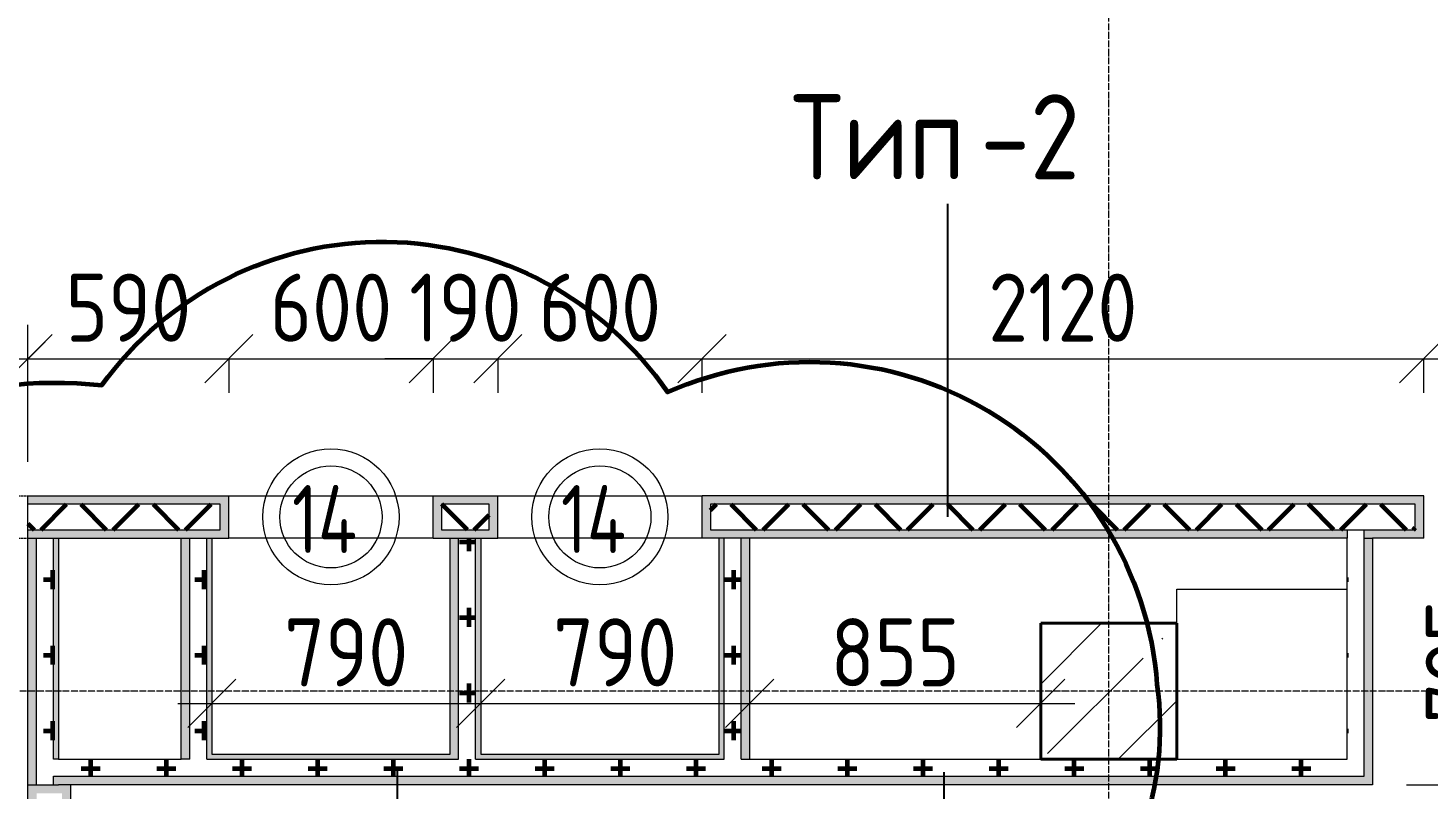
# Model space of a CAD drawing. Header units: millimetres. Extents: x -60946 to 138510, y -262288 to 24501.
# Drawn here: x 31909 to 36022, y -50147 to -47910 of the extents above; entities that cross this region are included whole.
import ezdxf

# ---------------------------------------------------------------- set-up
doc = ezdxf.new("R2010")
doc.units = ezdxf.units.MM
doc.linetypes.add('ADSK_Линия сетки', pattern=[25, 20, -2.5, 0, -2.5])
doc.linetypes.add('ADSK_Штриховая_ш2 п1_5', pattern=[4.5, 3, -1.5])
for name, color, linetype, lineweight in [('2)Тип-2', 3, 'Continuous', 60), ('2)Тип-5', 1, 'Continuous', 60), ('Двери', 7, 'Continuous', 9), ('Марки дверей', 7, 'Continuous', 20), ('Несущие колонны', 7, 'Continuous', 18), ('Оси', 7, 'Continuous', 9), ('Перекрытие', 7, 'Continuous', 18), ('Размеры', 7, 'Continuous', 9), ('Стены внутренние', 7, 'Continuous', 18), ('Стены несущие', 7, 'Continuous', 30), ('Стены отделка', 7, 'Continuous', 30), ('Стены штриховка', 7, 'Continuous', 9)]:
    doc.layers.add(name, color=color, linetype=linetype, lineweight=lineweight)
doc.styles.add('GOST Common_3', font='', dxfattribs={"width": 0.9, "height": 200})
doc.styles.add('GOST Common_5', font='', dxfattribs={"width": 0.85, "height": 250})
doc.styles.add('GOST Common_B', font='', dxfattribs={"width": 0.8, "height": 200})
doc.styles.get('GOST Common_3').set_extended_font_data('GOST Common')
doc.styles.get('GOST Common_5').set_extended_font_data('GOST Common')
doc.styles.get('GOST Common_B').set_extended_font_data('GOST Common', bold=True)
doc.dimstyles.new('ADSK_Основной_2_0_2', dxfattribs={"dimscale": 304.8, "dimtxt": 201.142999, "dimasz": 0.463911, "dimexe": 0.328084, "dimexo": 0.328084, "dimgap": 0.164042, "dimtad": 1, "dimdec": 3, "dimrnd": 0.001, "dimdsep": 46, "dimtxsty": 'GOST Common_3', "dimblk1": 'OBLIQUE', "dimblk2": 'OBLIQUE', "dimsah": 1, "dimcen": 0.09, "dimdle": 0.328084, "dimazin": 2, "dimtfac": 1, "dimtdec": 4, "dimtix": 1, "dimtmove": 0, "dimatfit": 3, "dimfxl": 1, "dimtvp": 1, "dimtolj": 1, "dimtzin": 0, "dimlwd": 20, "dimlwe": 20, "dimarcsym": 2})
doc.dimstyles.new('ADSK_Основной_окр', dxfattribs={"dimscale": 304.8, "dimtxt": 251.428749, "dimasz": 0.328084, "dimexe": 0.328084, "dimexo": 0.328084, "dimgap": 0.032808, "dimtad": 1, "dimdec": 0, "dimrnd": 5, "dimdsep": 46, "dimtxsty": 'GOST Common_5', "dimblk1": 'OBLIQUE', "dimblk2": 'OBLIQUE', "dimsah": 1, "dimcen": 0.09, "dimdle": 0.328084, "dimazin": 2, "dimtfac": 1, "dimtdec": 4, "dimtix": 1, "dimtmove": 0, "dimatfit": 3, "dimfxl": 1, "dimtvp": 1, "dimtolj": 1, "dimtzin": 0, "dimlwd": 20, "dimlwe": 20, "dimarcsym": 2})
pattern_1 = [(0, (1283.93, -48864.63), (111.125, 111.125), [55.562, -166.687]), (90, (1311.72, -48892.41), (-111.125, 111.125), [55.562, -166.687])]

# ---------------------------------------------------------------- blocks, each defined once
blk = doc.blocks.new('ADSK_КолоннаЖБ_Прямоугольная - 400x400 мм-1807143-Кладочный план 1-го этажа')
at = {"layer": 'Несущие колонны', "lineweight": 40}
for p, q in [((-200, 200), (200, 200)), ((-200, -200), (-200, 200)), ((200, 200), (200, -200)), ((200, -200), (-200, -200))]:
    blk.add_line(p, q, dxfattribs=at)
blk = doc.blocks.new('ADSK_Дверь_Проем - ADSK_Дверь_Проем-2824601-Кладочный план 1-го этажа')
at = {"layer": 'Двери', "linetype": 'ADSK_Штриховая_ш2 п1_5'}
for p, q in [((-625, 62.5), (625, 62.5)), ((-625, -62.5), (625, -62.5))]:
    blk.add_line(p, q, dxfattribs=at)
blk = doc.blocks.new('М_двери1 - Марка экземпляра 2-3719212-Кладочный план 1-го этажа')
at = {"layer": 'Марки дверей'}
for radius in [2, 1.5]:
    blk.add_circle((0, 0), radius, dxfattribs=at)
blk = doc.blocks.new('_Oblique')
at = {"color": 0, "linetype": 'ByBlock', "lineweight": -2}
blk.add_line((-0.5, -0.5), (0.5, 0.5), dxfattribs=at)
blk = doc.blocks.new('*D3980')
at = {"layer": 'Defpoints', "color": 0, "transparency": 16777216}
for p in [(31908.9, -48881.9), (30658.6, -49282.7), (31908.9, -49282.7)]:
    blk.add_point(p, dxfattribs=at)
at = {"layer": 'Размеры', "color": 0, "lineweight": 20, "transparency": 16777216}
for p, q in [((30658.6, -49182.7), (30658.6, -48781.9)), ((31908.9, -49182.7), (31908.9, -48781.9)), ((30558.6, -48881.9), (32008.9, -48881.9))]:
    blk.add_line(p, q, dxfattribs=at)
at = {"layer": 'Размеры', "color": 0, "lineweight": 20, "transparency": 16777216, "xscale": 100, "yscale": 100, "zscale": 100, "rotation": 180}
blk.add_blockref('_Oblique', (30658.6, -48881.9), dxfattribs=at)
at = {"layer": 'Размеры', "color": 0, "lineweight": 20, "transparency": 16777216, "xscale": 100, "yscale": 100, "zscale": 100}
blk.add_blockref('_Oblique', (31908.9, -48881.9), dxfattribs=at)
at = {"layer": 'Размеры', "color": 0, "lineweight": 9, "transparency": 16777216, "insert": (31283.8, -48746.9), "char_height": 250, "width": 644.339, "attachment_point": 5, "style": 'GOST Common_5'}
blk.add_mtext('\\A1;1250', dxfattribs=at)
blk = doc.blocks.new('*D3981')
at = {"layer": 'Defpoints', "color": 0, "transparency": 16777216}
for p in [(32498.9, -48781.9), (32498.9, -48881.9), (31908.9, -49284.7)]:
    blk.add_point(p, dxfattribs=at)
at = {"layer": 'Размеры', "color": 0, "lineweight": 20, "transparency": 16777216}
for p, q in [((31908.9, -49184.7), (31908.9, -48781.9)), ((31808.9, -48881.9), (32598.9, -48881.9)), ((32498.9, -48881.9), (32498.9, -48981.9))]:
    blk.add_line(p, q, dxfattribs=at)
at = {"layer": 'Размеры', "color": 0, "lineweight": 20, "transparency": 16777216, "xscale": 141.4, "yscale": 141.4, "zscale": 141.4, "rotation": 180}
blk.add_blockref('_Oblique', (31908.9, -48881.9), dxfattribs=at)
at = {"layer": 'Размеры', "color": 0, "lineweight": 20, "transparency": 16777216, "xscale": 141.4, "yscale": 141.4, "zscale": 141.4}
blk.add_blockref('_Oblique', (32498.9, -48881.9), dxfattribs=at)
at = {"layer": 'Размеры', "color": 0, "lineweight": 9, "transparency": 16777216, "insert": (32203.9, -48731.9), "char_height": 200, "width": 454.106, "attachment_point": 5, "style": 'GOST Common_3'}
blk.add_mtext('\\A1;590', dxfattribs=at)
blk = doc.blocks.new('*D3982')
at = {"layer": 'Defpoints', "color": 0, "transparency": 16777216}
for p in [(32498.9, -48781.9), (33098.9, -48781.9), (33098.9, -48881.9)]:
    blk.add_point(p, dxfattribs=at)
at = {"layer": 'Размеры', "color": 0, "lineweight": 20, "transparency": 16777216}
for p, q in [((32398.9, -48881.9), (33198.9, -48881.9)), ((32498.9, -48881.9), (32498.9, -48981.9)), ((33098.9, -48881.9), (33098.9, -48981.9))]:
    blk.add_line(p, q, dxfattribs=at)
at = {"layer": 'Размеры', "color": 0, "lineweight": 20, "transparency": 16777216, "xscale": 141.4, "yscale": 141.4, "zscale": 141.4, "rotation": 180}
blk.add_blockref('_Oblique', (32498.9, -48881.9), dxfattribs=at)
at = {"layer": 'Размеры', "color": 0, "lineweight": 20, "transparency": 16777216, "xscale": 141.4, "yscale": 141.4, "zscale": 141.4}
blk.add_blockref('_Oblique', (33098.9, -48881.9), dxfattribs=at)
at = {"layer": 'Размеры', "color": 0, "lineweight": 9, "transparency": 16777216, "insert": (32798.9, -48731.9), "char_height": 200, "width": 454.106, "attachment_point": 5, "style": 'GOST Common_3'}
blk.add_mtext('\\A1;600', dxfattribs=at)
blk = doc.blocks.new('*D3983')
at = {"layer": 'Defpoints', "color": 0, "transparency": 16777216}
for p in [(33098.9, -48781.9), (33288.9, -48781.9), (33288.9, -48881.9)]:
    blk.add_point(p, dxfattribs=at)
at = {"layer": 'Размеры', "color": 0, "lineweight": 20, "transparency": 16777216}
for p, q in [((33098.9, -48881.9), (32957.5, -48881.9)), ((33098.9, -48881.9), (33098.9, -48981.9)), ((33098.9, -48881.9), (33288.9, -48881.9)), ((33288.9, -48881.9), (33288.9, -48981.9)), ((33288.9, -48881.9), (33430.3, -48881.9))]:
    blk.add_line(p, q, dxfattribs=at)
at = {"layer": 'Размеры', "color": 0, "lineweight": 20, "transparency": 16777216, "xscale": 141.4, "yscale": 141.4, "zscale": 141.4}
blk.add_blockref('_Oblique', (33098.9, -48881.9), dxfattribs=at)
at = {"layer": 'Размеры', "color": 0, "lineweight": 20, "transparency": 16777216, "xscale": 141.4, "yscale": 141.4, "zscale": 141.4, "rotation": 180}
blk.add_blockref('_Oblique', (33288.9, -48881.9), dxfattribs=at)
at = {"layer": 'Размеры', "color": 0, "lineweight": 9, "transparency": 16777216, "insert": (33193.9, -48731.9), "char_height": 200, "width": 409.104, "attachment_point": 5, "style": 'GOST Common_3'}
blk.add_mtext('\\A1;190', dxfattribs=at)
blk = doc.blocks.new('*D3984')
at = {"layer": 'Defpoints', "color": 0, "transparency": 16777216}
for p in [(33288.9, -48781.9), (33888.9, -48781.9), (33888.9, -48881.9)]:
    blk.add_point(p, dxfattribs=at)
at = {"layer": 'Размеры', "color": 0, "lineweight": 20, "transparency": 16777216}
for p, q in [((33188.9, -48881.9), (33988.9, -48881.9)), ((33288.9, -48881.9), (33288.9, -48981.9)), ((33888.9, -48881.9), (33888.9, -48981.9))]:
    blk.add_line(p, q, dxfattribs=at)
at = {"layer": 'Размеры', "color": 0, "lineweight": 20, "transparency": 16777216, "xscale": 141.4, "yscale": 141.4, "zscale": 141.4, "rotation": 180}
blk.add_blockref('_Oblique', (33288.9, -48881.9), dxfattribs=at)
at = {"layer": 'Размеры', "color": 0, "lineweight": 20, "transparency": 16777216, "xscale": 141.4, "yscale": 141.4, "zscale": 141.4}
blk.add_blockref('_Oblique', (33888.9, -48881.9), dxfattribs=at)
at = {"layer": 'Размеры', "color": 0, "lineweight": 9, "transparency": 16777216, "insert": (33588.9, -48731.9), "char_height": 200, "width": 454.106, "attachment_point": 5, "style": 'GOST Common_3'}
blk.add_mtext('\\A1;600', dxfattribs=at)
blk = doc.blocks.new('*D3985')
at = {"layer": 'Defpoints', "color": 0, "transparency": 16777216}
for p in [(33888.9, -48781.9), (36008.9, -48781.9), (36008.9, -48881.9)]:
    blk.add_point(p, dxfattribs=at)
at = {"layer": 'Размеры', "color": 0, "lineweight": 20, "transparency": 16777216}
for p, q in [((33788.9, -48881.9), (36108.9, -48881.9)), ((33888.9, -48881.9), (33888.9, -48981.9)), ((36008.9, -48881.9), (36008.9, -48981.9))]:
    blk.add_line(p, q, dxfattribs=at)
at = {"layer": 'Размеры', "color": 0, "lineweight": 20, "transparency": 16777216, "xscale": 141.4, "yscale": 141.4, "zscale": 141.4, "rotation": 180}
blk.add_blockref('_Oblique', (33888.9, -48881.9), dxfattribs=at)
at = {"layer": 'Размеры', "color": 0, "lineweight": 20, "transparency": 16777216, "xscale": 141.4, "yscale": 141.4, "zscale": 141.4}
blk.add_blockref('_Oblique', (36008.9, -48881.9), dxfattribs=at)
at = {"layer": 'Размеры', "color": 0, "lineweight": 9, "transparency": 16777216, "insert": (34948.9, -48731.9), "char_height": 200, "width": 560.473, "attachment_point": 5, "style": 'GOST Common_3'}
blk.add_mtext('\\A1;2120', dxfattribs=at)
blk = doc.blocks.new('*D3986')
at = {"layer": 'Defpoints', "color": 0, "transparency": 16777216}
for p in [(36008.9, -48781.9), (37158.9, -48781.9), (37158.9, -48881.9)]:
    blk.add_point(p, dxfattribs=at)
at = {"layer": 'Размеры', "color": 0, "lineweight": 20, "transparency": 16777216}
for p, q in [((35908.9, -48881.9), (37258.9, -48881.9)), ((36008.9, -48881.9), (36008.9, -48981.9)), ((37158.9, -48881.9), (37158.9, -48981.9))]:
    blk.add_line(p, q, dxfattribs=at)
at = {"layer": 'Размеры', "color": 0, "lineweight": 20, "transparency": 16777216, "xscale": 141.4, "yscale": 141.4, "zscale": 141.4, "rotation": 180}
blk.add_blockref('_Oblique', (36008.9, -48881.9), dxfattribs=at)
at = {"layer": 'Размеры', "color": 0, "lineweight": 20, "transparency": 16777216, "xscale": 141.4, "yscale": 141.4, "zscale": 141.4}
blk.add_blockref('_Oblique', (37158.9, -48881.9), dxfattribs=at)
at = {"layer": 'Размеры', "color": 0, "lineweight": 9, "transparency": 16777216, "insert": (36583.9, -48731.9), "char_height": 200, "width": 515.472, "attachment_point": 5, "style": 'GOST Common_3'}
blk.add_mtext('\\A1;1150', dxfattribs=at)
blk = doc.blocks.new('*D3818')
at = {"layer": 'Defpoints', "color": 0, "transparency": 16777216}
for p in [(30658.9, -50134.7), (31908.9, -50577.1), (31908.9, -50677)]:
    blk.add_point(p, dxfattribs=at)
at = {"layer": 'Размеры', "color": 0, "lineweight": 20, "transparency": 16777216}
for p, q in [((30658.9, -50234.7), (30658.9, -50777)), ((30558.9, -50677), (32008.9, -50677)), ((31908.9, -50677.1), (31908.9, -50777))]:
    blk.add_line(p, q, dxfattribs=at)
at = {"layer": 'Размеры', "color": 0, "lineweight": 20, "transparency": 16777216, "xscale": 141.4, "yscale": 141.4, "zscale": 141.4, "rotation": 180}
blk.add_blockref('_Oblique', (30658.9, -50677), dxfattribs=at)
at = {"layer": 'Размеры', "color": 0, "lineweight": 20, "transparency": 16777216, "xscale": 141.4, "yscale": 141.4, "zscale": 141.4}
blk.add_blockref('_Oblique', (31908.9, -50677), dxfattribs=at)
at = {"layer": 'Размеры', "color": 0, "lineweight": 9, "transparency": 16777216, "insert": (31283.9, -50527), "char_height": 200, "width": 560.473, "attachment_point": 5, "style": 'GOST Common_3'}
blk.add_mtext('\\A1;1250', dxfattribs=at)
blk = doc.blocks.new('*D3819')
at = {"layer": 'Defpoints', "color": 0, "transparency": 16777216}
for p in [(35858.9, -50134.7), (32033.9, -50577.1), (35858.9, -50677)]:
    blk.add_point(p, dxfattribs=at)
at = {"layer": 'Размеры', "color": 0, "lineweight": 20, "transparency": 16777216}
for p, q in [((35858.9, -50234.7), (35858.9, -50777)), ((31933.9, -50677), (35958.9, -50677)), ((32033.9, -50677.1), (32033.9, -50777))]:
    blk.add_line(p, q, dxfattribs=at)
at = {"layer": 'Размеры', "color": 0, "lineweight": 20, "transparency": 16777216, "xscale": 141.4, "yscale": 141.4, "zscale": 141.4, "rotation": 180}
blk.add_blockref('_Oblique', (32033.9, -50677), dxfattribs=at)
at = {"layer": 'Размеры', "color": 0, "lineweight": 20, "transparency": 16777216, "xscale": 141.4, "yscale": 141.4, "zscale": 141.4}
blk.add_blockref('_Oblique', (35858.9, -50677), dxfattribs=at)
at = {"layer": 'Размеры', "color": 0, "lineweight": 9, "transparency": 16777216, "insert": (33946.4, -50527), "char_height": 200, "width": 605.475, "attachment_point": 5, "style": 'GOST Common_3'}
blk.add_mtext('\\A1;3825', dxfattribs=at)
blk = doc.blocks.new('*D3820')
at = {"layer": 'Defpoints', "color": 0, "transparency": 16777216}
for p in [(35858.9, -50134.7), (37308.9, -50134.7), (37308.9, -50677)]:
    blk.add_point(p, dxfattribs=at)
at = {"layer": 'Размеры', "color": 0, "lineweight": 20, "transparency": 16777216}
for p, q in [((35858.9, -50234.7), (35858.9, -50777)), ((37308.9, -50234.7), (37308.9, -50777)), ((35758.9, -50677), (37408.9, -50677))]:
    blk.add_line(p, q, dxfattribs=at)
at = {"layer": 'Размеры', "color": 0, "lineweight": 20, "transparency": 16777216, "xscale": 141.4, "yscale": 141.4, "zscale": 141.4, "rotation": 180}
blk.add_blockref('_Oblique', (35858.9, -50677), dxfattribs=at)
at = {"layer": 'Размеры', "color": 0, "lineweight": 20, "transparency": 16777216, "xscale": 141.4, "yscale": 141.4, "zscale": 141.4}
blk.add_blockref('_Oblique', (37308.9, -50677), dxfattribs=at)
at = {"layer": 'Размеры', "color": 0, "lineweight": 9, "transparency": 16777216, "insert": (36583.9, -50527), "char_height": 200, "width": 580.928, "attachment_point": 5, "style": 'GOST Common_3'}
blk.add_mtext('\\A1;1450', dxfattribs=at)
blk = doc.blocks.new('*D3822')
at = {"layer": 'Defpoints', "color": 0, "transparency": 16777216}
for p in [(32448.9, -49795.3), (33238.9, -49795.3), (33238.9, -49895.3)]:
    blk.add_point(p, dxfattribs=at)
at = {"layer": 'Размеры', "color": 0, "lineweight": 20, "transparency": 16777216}
for p, q in [((32348.9, -49895.3), (33338.9, -49895.3)), ((32448.9, -49895.3), (32448.9, -49995.3)), ((33238.9, -49895.3), (33238.9, -49995.3))]:
    blk.add_line(p, q, dxfattribs=at)
at = {"layer": 'Размеры', "color": 0, "lineweight": 20, "transparency": 16777216, "xscale": 141.4, "yscale": 141.4, "zscale": 141.4, "rotation": 180}
blk.add_blockref('_Oblique', (32448.9, -49895.3), dxfattribs=at)
at = {"layer": 'Размеры', "color": 0, "lineweight": 20, "transparency": 16777216, "xscale": 141.4, "yscale": 141.4, "zscale": 141.4}
blk.add_blockref('_Oblique', (33238.9, -49895.3), dxfattribs=at)
at = {"layer": 'Размеры', "color": 0, "lineweight": 9, "transparency": 16777216, "insert": (32843.9, -49745.3), "char_height": 200, "width": 454.106, "attachment_point": 5, "style": 'GOST Common_3'}
blk.add_mtext('\\A1;790', dxfattribs=at)
blk = doc.blocks.new('*D3823')
at = {"layer": 'Defpoints', "color": 0, "transparency": 16777216}
for p in [(33238.9, -49795.3), (34028.9, -49795.3), (34028.9, -49895.3)]:
    blk.add_point(p, dxfattribs=at)
at = {"layer": 'Размеры', "color": 0, "lineweight": 20, "transparency": 16777216}
for p, q in [((33138.9, -49895.3), (34128.9, -49895.3)), ((33238.9, -49895.3), (33238.9, -49995.3)), ((34028.9, -49895.3), (34028.9, -49995.3))]:
    blk.add_line(p, q, dxfattribs=at)
at = {"layer": 'Размеры', "color": 0, "lineweight": 20, "transparency": 16777216, "xscale": 141.4, "yscale": 141.4, "zscale": 141.4, "rotation": 180}
blk.add_blockref('_Oblique', (33238.9, -49895.3), dxfattribs=at)
at = {"layer": 'Размеры', "color": 0, "lineweight": 20, "transparency": 16777216, "xscale": 141.4, "yscale": 141.4, "zscale": 141.4}
blk.add_blockref('_Oblique', (34028.9, -49895.3), dxfattribs=at)
at = {"layer": 'Размеры', "color": 0, "lineweight": 9, "transparency": 16777216, "insert": (33633.9, -49745.3), "char_height": 200, "width": 454.106, "attachment_point": 5, "style": 'GOST Common_3'}
blk.add_mtext('\\A1;790', dxfattribs=at)
blk = doc.blocks.new('*D3824')
at = {"layer": 'Defpoints', "color": 0, "transparency": 16777216}
for p in [(34028.9, -49795.3), (34883.9, -49795.3), (34883.9, -49895.3)]:
    blk.add_point(p, dxfattribs=at)
at = {"layer": 'Размеры', "color": 0, "lineweight": 20, "transparency": 16777216}
for p, q in [((33928.9, -49895.3), (34983.9, -49895.3)), ((34028.9, -49895.3), (34028.9, -49995.3)), ((34883.9, -49895.3), (34883.9, -49995.3))]:
    blk.add_line(p, q, dxfattribs=at)
at = {"layer": 'Размеры', "color": 0, "lineweight": 20, "transparency": 16777216, "xscale": 141.4, "yscale": 141.4, "zscale": 141.4, "rotation": 180}
blk.add_blockref('_Oblique', (34028.9, -49895.3), dxfattribs=at)
at = {"layer": 'Размеры', "color": 0, "lineweight": 20, "transparency": 16777216, "xscale": 141.4, "yscale": 141.4, "zscale": 141.4}
blk.add_blockref('_Oblique', (34883.9, -49895.3), dxfattribs=at)
at = {"layer": 'Размеры', "color": 0, "lineweight": 9, "transparency": 16777216, "insert": (34456.4, -49745.3), "char_height": 200, "width": 454.106, "attachment_point": 5, "style": 'GOST Common_3'}
blk.add_mtext('\\A1;855', dxfattribs=at)
blk = doc.blocks.new('*D3825')
at = {"layer": 'Defpoints', "color": 0, "transparency": 16777216}
for p in [(35858.9, -50134.7), (36264.9, -50134.7), (36164.9, -51884.7)]:
    blk.add_point(p, dxfattribs=at)
at = {"layer": 'Размеры', "color": 0, "lineweight": 20, "transparency": 16777216}
for p, q in [((36264.9, -51984.7), (36264.9, -50034.7)), ((35958.9, -50134.7), (36364.9, -50134.7)), ((36264.9, -51884.7), (36364.9, -51884.7))]:
    blk.add_line(p, q, dxfattribs=at)
at = {"layer": 'Размеры', "color": 0, "lineweight": 20, "transparency": 16777216, "xscale": 141.4, "yscale": 141.4, "zscale": 141.4}
for p, rotation in [((36264.9, -50134.7), 90), ((36264.9, -51884.7), 270)]:
    blk.add_blockref('_Oblique', p, dxfattribs=dict(at, rotation=rotation))
at = {"layer": 'Размеры', "color": 0, "lineweight": 9, "transparency": 16777216, "insert": (36114.9, -51009.7), "char_height": 200, "width": 560.473, "attachment_point": 5, "rotation": 90, "style": 'GOST Common_3'}
blk.add_mtext('\\A1;1750', dxfattribs=at)
blk = doc.blocks.new('*D3826')
at = {"layer": 'Defpoints', "color": 0, "transparency": 16777216}
for p in [(36164.9, -49409.7), (36264.9, -49409.7), (35858.9, -50134.7)]:
    blk.add_point(p, dxfattribs=at)
at = {"layer": 'Размеры', "color": 0, "lineweight": 20, "transparency": 16777216}
for p, q in [((36264.9, -50234.7), (36264.9, -49309.7)), ((36264.9, -49409.7), (36364.9, -49409.7)), ((35958.9, -50134.7), (36364.9, -50134.7))]:
    blk.add_line(p, q, dxfattribs=at)
at = {"layer": 'Размеры', "color": 0, "lineweight": 20, "transparency": 16777216, "xscale": 141.4, "yscale": 141.4, "zscale": 141.4}
for p, rotation in [((36264.9, -49409.7), 90), ((36264.9, -50134.7), 270)]:
    blk.add_blockref('_Oblique', p, dxfattribs=dict(at, rotation=rotation))
at = {"layer": 'Размеры', "color": 0, "lineweight": 9, "transparency": 16777216, "insert": (36114.9, -49772.2), "char_height": 200, "width": 454.106, "attachment_point": 5, "rotation": 90, "style": 'GOST Common_3'}
blk.add_mtext('\\A1;725', dxfattribs=at)

msp = doc.modelspace()

# ---------------------------------------------------------------- hatches: boundary and pattern name
at = {"layer": '2)Тип-2'}
h = msp.add_hatch(dxfattribs=at)
h.set_pattern_fill('FP_4', color=256, style=0, pattern_type=2)
h.set_pattern_definition([(45, (1283.93, -48864.63), (-106.066, 106.066), []), (135, (1283.93, -48864.63), (-106.066, -106.066), [])])
h.paths.add_polyline_path([(38383.9343, -49384.6624), (38433.9343, -49384.6624), (38433.9343, -49309.6624), (37183.9343, -49309.6624), (37183.9343, -49384.6624), (37770.1007, -49384.6624)])
h.paths.add_polyline_path([(35783.9343, -49384.6624), (35983.9343, -49384.6624), (35983.9343, -49309.6624), (33913.9343, -49309.6624), (33913.9343, -49384.6624), (34825.1559, -49384.6624)])
h.paths.add_polyline_path([(29671.5025, -49384.6624), (30658.9343, -49384.6624), (30658.5974, -49309.6624), (29258.9343, -49309.6624), (29258.9343, -49384.6624), (29283.9343, -49384.6624)])
h.paths.add_polyline_path([(32473.9343, -49384.6624), (32473.9343, -49309.6624), (31908.9343, -49309.6624), (31908.9343, -49384.6624)])
h.paths.add_polyline_path([(33123.9343, -49384.6624), (33263.9343, -49384.6624), (33263.9343, -49309.6624), (33123.9343, -49309.6624)])
h = msp.add_hatch(color=256, dxfattribs=at)
h.paths.add_polyline_path([(29283.9343, -49309.6624), (30658.5974, -49309.6624), (30658.5974, -49284.6624), (29283.9343, -49284.6624)])
h.paths.add_polyline_path([(32473.9343, -49309.6624), (32473.9343, -49284.6624), (31908.9343, -49284.6624), (31908.9343, -49309.6624)])
h.paths.add_polyline_path([(37183.9343, -49309.6624), (38433.9343, -49309.6624), (38433.9343, -49284.6624), (37183.9343, -49284.6624)])
h.paths.add_polyline_path([(33263.9343, -49309.6624), (33263.9343, -49284.6624), (33123.9343, -49284.6624), (33123.9343, -49309.6624)])
h.paths.add_polyline_path([(35983.9343, -49309.6624), (35983.9343, -49284.6624), (33913.9343, -49284.6624), (33913.9343, -49309.6624), (34825.1559, -49309.6624)])
h = msp.add_hatch(color=256, dxfattribs=at)
h.paths.add_polyline_path([(38383.9343, -49409.6624), (38383.9343, -49384.6624), (37383.9343, -49384.6624), (37383.9343, -49409.6624), (37770.1007, -49409.6624)])
h.paths.add_polyline_path([(33098.9343, -49409.6624), (33288.9343, -49409.6624), (33288.9343, -49284.6624), (33263.9343, -49284.6624), (33263.9343, -49384.6624), (33123.9343, -49384.6624), (33123.9343, -49284.6624), (33098.9343, -49284.6624)])
h.paths.add_polyline_path([(30658.9343, -49409.6624), (30658.9343, -49384.6624), (29283.9343, -49384.6624), (29283.9343, -49409.6624), (30407.7387, -49409.6624)])
h.paths.add_polyline_path([(37333.9343, -49409.6624), (37333.9343, -49384.6624), (37183.9343, -49384.6624), (37183.9343, -49284.6624), (37158.9343, -49284.6624), (37158.9343, -49409.6624), (37308.9343, -49409.6624)])
h.paths.add_polyline_path([(32498.9343, -49409.6624), (32498.9343, -49284.6624), (32473.9343, -49284.6624), (32473.9343, -49384.6624), (31908.9343, -49384.6624), (31908.9343, -49409.6624)])
h.paths.add_polyline_path([(33888.9343, -49409.6624), (35783.9343, -49409.6624), (35783.9343, -49384.6624), (33913.9343, -49384.6624), (33913.9343, -49284.6624), (33888.9343, -49284.6624)])
h.paths.add_polyline_path([(35858.9343, -49409.6624), (36008.9343, -49409.6624), (36008.9343, -49284.6624), (35983.9343, -49284.6624), (35983.9343, -49384.6624), (35833.9343, -49384.6624), (35833.9343, -49409.6624)])
h = msp.add_hatch(color=256, dxfattribs=at)
h.paths.add_polyline_path([(31933.9343, -55809.6624), (31933.9343, -52234.6624), (31908.9343, -52234.6624), (31908.9343, -55809.6624)])
h.paths.add_polyline_path([(31908.9343, -52159.6624), (31933.9343, -52159.6624), (31933.9343, -50134.6624), (31908.9343, -50134.6624), (31908.9343, -52134.6624)])
msp.add_hatch(color=256, dxfattribs=at).paths.add_polyline_path([(32033.9343, -55809.6624), (32033.9343, -50134.6624), (31933.9343, -50134.6624), (31933.9343, -50159.6624), (32008.9343, -50159.6624), (32008.9343, -55809.6624)])
at = {"layer": '2)Тип-5', "true_color": 0xd50000}
h = msp.add_hatch(dxfattribs=at)
h.set_pattern_fill('FP_6', color=12, style=0, pattern_type=2)
h.set_pattern_definition(pattern_1)
h.paths.add_polyline_path([(35783.9343, -50109.6624), (35833.9343, -50109.6624), (35833.9343, -49384.6624), (35783.9343, -49384.6624), (35783.9343, -50059.6624)])
for points in [[(31933.9343, -50134.6624), (31933.9343, -49409.6624), (31908.9343, -49409.6624), (31908.9343, -50134.6624)], [(32383.9343, -50059.6624), (32383.9343, -49409.6624), (32358.9343, -49409.6624), (32358.9343, -50059.6624)], [(32448.9343, -50059.6624), (32448.9343, -49409.6624), (32433.9343, -49409.6624), (32433.9343, -50059.6624)], [(33148.9343, -50044.6624), (33173.9343, -50044.6624), (33173.9343, -49409.6624), (33148.9343, -49409.6624), (33148.9343, -49990.6172)], [(33223.9343, -50044.6624), (33238.9343, -50044.6624), (33238.9343, -49409.6624), (33223.9343, -49409.6624), (33223.9343, -49990.6172)], [(33953.9343, -50059.6624), (33953.9343, -49409.6624), (33938.9343, -49409.6624), (33938.9343, -50059.6624)], [(34003.9343, -50059.6624), (34028.9343, -50059.6624), (34028.9343, -49409.6624), (34003.9343, -49409.6624)], [(35858.9343, -50134.6624), (35858.9343, -49409.6624), (35833.9343, -49409.6624), (35833.9343, -50134.6624)], [(31998.9343, -50134.6624), (32448.9343, -50134.6624), (32448.9343, -50109.6624), (31998.9343, -50109.6624)], [(33352.6835, -50134.6624), (33938.9343, -50134.6624), (33938.9343, -50109.6624), (32448.9343, -50109.6624), (32448.9343, -50134.6624), (32616.4473, -50134.6624)], [(33938.9343, -50134.6624), (35833.9343, -50134.6624), (35833.9343, -50109.6624), (33938.9343, -50109.6624)]]:
    msp.add_hatch(color=12, dxfattribs=at).paths.add_polyline_path(points)
h = msp.add_hatch(dxfattribs=at)
h.set_pattern_fill('FP_6', color=12, style=0, pattern_type=2)
h.set_pattern_definition(pattern_1)
h.paths.add_polyline_path([(31933.9343, -50134.6624), (31983.9343, -50134.6624), (31983.9343, -49409.6624), (31933.9343, -49409.6624), (31933.9343, -49990.6172)])
h = msp.add_hatch(color=12, dxfattribs=at)
h.paths.add_polyline_path([(31983.9343, -50134.6624), (31998.9343, -50134.6624), (31998.9343, -50109.6624), (31983.9343, -50109.6624)])
h.paths.add_polyline_path([(31998.9343, -50059.6624), (31998.9343, -49409.6624), (31983.9343, -49409.6624), (31983.9343, -50059.6624)])
h = msp.add_hatch(dxfattribs=at)
h.set_pattern_fill('FP_6', color=12, style=0, pattern_type=2)
h.set_pattern_definition(pattern_1)
h.paths.add_polyline_path([(32433.9343, -50109.6624), (32433.9343, -49409.6624), (32383.9343, -49409.6624), (32383.9343, -50109.6624)])
h = msp.add_hatch(dxfattribs=at)
h.set_pattern_fill('FP_6', color=12, style=0, pattern_type=2)
h.set_pattern_definition(pattern_1)
h.paths.add_polyline_path([(33173.9343, -50059.6624), (33223.9343, -50059.6624), (33223.9343, -49409.6624), (33173.9343, -49409.6624), (33173.9343, -50044.6624)])
h = msp.add_hatch(dxfattribs=at)
h.set_pattern_fill('FP_6', color=12, style=0, pattern_type=2)
h.set_pattern_definition(pattern_1)
h.paths.add_polyline_path([(33953.9343, -50059.6624), (34003.9343, -50059.6624), (34003.9343, -49409.6624), (33953.9343, -49409.6624)])
h = msp.add_hatch(color=12, dxfattribs=at)
h.paths.add_polyline_path([(32616.4473, -50059.6624), (33173.9343, -50059.6624), (33173.9343, -50044.6624), (32448.9343, -50044.6624), (32448.9343, -50059.6624)])
h.paths.add_polyline_path([(33352.6835, -50059.6624), (33938.9343, -50059.6624), (33938.9343, -50044.6624), (33223.9343, -50044.6624), (33223.9343, -50059.6624)])
h = msp.add_hatch(dxfattribs=at)
h.set_pattern_fill('FP_6', color=12, style=0, pattern_type=2)
h.set_pattern_definition(pattern_1)
h.paths.add_polyline_path([(31998.9343, -50109.6624), (32383.9343, -50109.6624), (32383.9343, -50059.6624), (31983.9343, -50059.6624), (31983.9343, -50109.6624)])
h = msp.add_hatch(dxfattribs=at)
h.set_pattern_fill('FP_6', color=12, style=0, pattern_type=2)
h.set_pattern_definition(pattern_1)
h.paths.add_polyline_path([(32433.9343, -50109.6624), (33953.9343, -50109.6624), (33953.9343, -50059.6624), (32433.9343, -50059.6624)])
h = msp.add_hatch(dxfattribs=at)
h.set_pattern_fill('FP_6', color=12, style=0, pattern_type=2)
h.set_pattern_definition(pattern_1)
h.paths.add_polyline_path([(33953.9343, -50109.6624), (35783.9343, -50109.6624), (35783.9343, -50059.6624), (33953.9343, -50059.6624)])
at = {"layer": 'Несущие колонны', "lineweight": 9}
h = msp.add_hatch(dxfattribs=at)
h.set_pattern_fill('FP_3', color=256, style=0, pattern_type=2)
h.set_pattern_definition([(45, (1283.93, -48864.63), (-224.5064, 224.5064), []), (45, (1508.44, -48864.63), (-224.5064, 224.5064), [396.875, -79.375, 3.353, -76.022])])
h.paths.add_polyline_path([(34883.9343, -50059.6624), (35283.9343, -50059.6624), (35283.9343, -49659.6624), (34883.9343, -49659.6624), (34883.9343, -49990.6172)])

# ---------------------------------------------------------------- linework, layer by layer
at = {"layer": '2)Тип-2', "lineweight": 25}
msp.add_line((34610.7266, -49347.1624), (34610.7266, -48426.9676), dxfattribs=at)
at = {"layer": '2)Тип-5', "lineweight": 25}
for p, q in [((32993.4397, -50089.6624), (32993.4397, -50756.5561)), ((34599.2328, -50097.1624), (34599.2328, -50756.5561))]:
    msp.add_line(p, q, dxfattribs=at)
at = {"layer": '2)Тип-5', "color": 1}
msp.add_lwpolyline([(30810.8812, -50447.3751, -0.52056705), (32126.2351, -48960.2082, -0.52056705), (33787.5404, -48980.7221, -0.52056705), (35225.4577, -49839.7681, -0.52056705), (34108.3576, -50875.1413, -0.52056705), (32247.6118, -50793.4932, -0.52056705)], format="xyb", close=True, dxfattribs=at)
at = {"layer": 'Несущие колонны', "lineweight": 9}
for p, q in [((35283.9343, -49659.6624), (34883.9343, -49659.6624)), ((34883.9343, -50059.6624), (34883.9343, -49659.6624)), ((35283.9343, -49659.6624), (35283.9343, -50059.6624)), ((35283.9343, -50059.6624), (34883.9343, -50059.6624))]:
    msp.add_line(p, q, dxfattribs=at)
at = {"layer": 'Оси', "linetype": 'ADSK_Линия сетки', "lineweight": 5}
for p, q in [((35083.9343, -59838.5137), (35083.9343, -38837.1863)), ((63681.4538, -49859.6624), (-23956.1623, -49859.6624))]:
    msp.add_line(p, q, dxfattribs=at)
at = {"layer": 'Перекрытие'}
for p, q in [((35283.9343, -49659.6624), (35283.9343, -49559.6624)), ((35283.9343, -49559.6624), (35783.9343, -49559.6624))]:
    msp.add_line(p, q, dxfattribs=at)
at = {"layer": 'Стены внутренние', "lineweight": 5}
for p, q in [((32498.9343, -49284.6624), (33098.9343, -49284.6624)), ((33288.9343, -49284.6624), (33888.9343, -49284.6624)), ((33098.9343, -49409.6624), (32498.9343, -49409.6624)), ((33888.9343, -49409.6624), (33288.9343, -49409.6624))]:
    msp.add_line(p, q, dxfattribs=at)
at = {"layer": 'Стены несущие', "lineweight": 9}
for p, q in [((31908.9343, -49284.6624), (32498.9343, -49284.6624)), ((31908.9343, -49409.6624), (31908.9343, -49284.6624)), ((32498.9343, -49409.6624), (32498.9343, -49284.6624)), ((33098.9343, -49284.6624), (33288.9343, -49284.6624)), ((33098.9343, -49409.6624), (33098.9343, -49284.6624)), ((33288.9343, -49409.6624), (33288.9343, -49284.6624)), ((36008.9343, -49284.6624), (33888.9343, -49284.6624)), ((33888.9343, -49409.6624), (33888.9343, -49284.6624)), ((36008.9343, -49409.6624), (36008.9343, -49284.6624)), ((31908.9343, -49409.6624), (32498.9343, -49409.6624)), ((31998.9343, -49409.6624), (31998.9343, -50059.6624)), ((32448.9343, -49409.6624), (32448.9343, -50044.6624)), ((33098.9343, -49409.6624), (33288.9343, -49409.6624)), ((33238.9343, -49409.6624), (33238.9343, -50044.6624)), ((35783.9343, -49409.6624), (33888.9343, -49409.6624)), ((33938.9343, -50044.6624), (33938.9343, -49409.6624)), ((35783.9343, -50059.6624), (35783.9343, -49409.6624)), ((36008.9343, -49409.6624), (35858.9343, -49409.6624)), ((32448.9343, -50044.6624), (33148.9343, -50044.6624)), ((33238.9343, -50044.6624), (33938.9343, -50044.6624)), ((31998.9343, -50059.6624), (32358.9343, -50059.6624)), ((34028.9343, -50059.6624), (35783.9343, -50059.6624)), ((31908.9343, -52134.6624), (31908.9343, -50134.6624)), ((31933.9343, -50134.6624), (31998.9343, -50134.6624)), ((32033.9343, -50134.6624), (32033.9343, -55809.6624))]:
    msp.add_line(p, q, dxfattribs=at)
at = {"layer": 'Стены отделка', "lineweight": 18}
for p, q in [((31908.9343, -50134.6624), (31908.9343, -49409.6624)), ((32358.9343, -50059.6624), (32358.9343, -49409.6624)), ((33148.9343, -50044.6624), (33148.9343, -49409.6624)), ((34028.9343, -49409.6624), (34028.9343, -50059.6624)), ((35858.9343, -49409.6624), (35858.9343, -50134.6624)), ((31908.9343, -50134.6624), (31933.9343, -50134.6624)), ((35858.9343, -50134.6624), (31998.9343, -50134.6624))]:
    msp.add_line(p, q, dxfattribs=at)
at = {"layer": 'Стены штриховка', "lineweight": 9}
for p, q in [((32473.9343, -49309.6624), (31908.9343, -49309.6624)), ((32473.9343, -49384.6624), (32473.9343, -49309.6624)), ((33263.9343, -49309.6624), (33123.9343, -49309.6624)), ((33123.9343, -49309.6624), (33123.9343, -49384.6624)), ((33263.9343, -49384.6624), (33263.9343, -49309.6624)), ((35983.9343, -49309.6624), (33913.9343, -49309.6624)), ((33913.9343, -49309.6624), (33913.9343, -49384.6624)), ((35983.9343, -49384.6624), (35983.9343, -49309.6624)), ((31908.9343, -49384.6624), (32473.9343, -49384.6624)), ((33123.9343, -49384.6624), (33263.9343, -49384.6624)), ((33913.9343, -49384.6624), (35983.9343, -49384.6624)), ((35783.9343, -49384.6624), (35783.9343, -49409.6624)), ((35833.9343, -50109.6624), (35833.9343, -49384.6624)), ((31933.9343, -50134.6624), (31933.9343, -49409.6624)), ((31983.9343, -50059.6624), (31983.9343, -49409.6624)), ((32383.9343, -50059.6624), (32383.9343, -49409.6624)), ((32433.9343, -50059.6624), (32433.9343, -49409.6624)), ((33173.9343, -50059.6624), (33173.9343, -49409.6624)), ((33223.9343, -50059.6624), (33223.9343, -49409.6624)), ((33953.9343, -50059.6624), (33953.9343, -49409.6624)), ((34003.9343, -50059.6624), (34003.9343, -49409.6624)), ((35833.9343, -49409.6624), (35858.9343, -49409.6624)), ((31998.9343, -50059.6624), (31983.9343, -50059.6624)), ((32383.9343, -50059.6624), (32358.9343, -50059.6624)), ((32433.9343, -50059.6624), (33173.9343, -50059.6624)), ((33223.9343, -50059.6624), (33953.9343, -50059.6624)), ((34003.9343, -50059.6624), (34028.9343, -50059.6624)), ((31983.9343, -50134.6624), (31983.9343, -50109.6624)), ((31983.9343, -50109.6624), (35833.9343, -50109.6624))]:
    msp.add_line(p, q, dxfattribs=at)

# ---------------------------------------------------------------- block references
at = {"layer": 'Двери'}
msp.add_blockref('ADSK_Дверь_Проем - ADSK_Дверь_Проем-2824601-Кладочный план 1-го этажа', (31283.9343, -49347.1624), dxfattribs=at)
at = {"layer": 'Марки дверей', "xscale": 99.99999999999993, "yscale": 99.99999999999993, "zscale": 99.99999999999993}
for p in [(32798.9343, -49347.1624), (33588.9343, -49347.1624)]:
    msp.add_blockref('М_двери1 - Марка экземпляра 2-3719212-Кладочный план 1-го этажа', p, dxfattribs=at)
at = {"layer": 'Несущие колонны', "lineweight": 40, "rotation": 89.9999999999999}
msp.add_blockref('ADSK_КолоннаЖБ_Прямоугольная - 400x400 мм-1807143-Кладочный план 1-го этажа', (35083.9343, -49859.6624), dxfattribs=at)

# ---------------------------------------------------------------- texts
at = {"layer": '2)Тип-2', "color": 116, "lineweight": 25, "true_color": 0x008040, "char_height": 250, "attachment_point": 1, "style": 'GOST Common_3'}
for s, insert, width in [('Тип', (34150.7266, -48104.5405), 673.4175), ('-2', (34706.3516, -48104.5405), 432.91125)]:
    msp.add_mtext(s, dxfattribs=dict(at, insert=insert, width=width))
at = {"layer": 'Марки дверей', "lineweight": 5, "char_height": 200, "width": 269.367, "attachment_point": 1, "style": 'GOST Common_B'}
for insert in [(32684.4769, -49253.5035), (33474.4769, -49253.5035)]:
    msp.add_mtext('14', dxfattribs=dict(at, insert=insert))

# ---------------------------------------------------------------- dimensions: what is measured, and where the dimension line sits
at = {"layer": 'Размеры', "lineweight": 9}
for base, p1, p2, dimstyle, override, picture, middle in [((31908.9343, -48881.9029), (30658.5974, -49282.6624), (31908.9343, -49282.6624), 'ADSK_Основной_окр', {"dimpost": '<>', "dimfxl": 1250.336889}, '*D3980', (31283.7659, -48746.9029)), ((32498.9343, -48881.9029), (31908.9343, -49284.6624), (32498.9343, -48781.918), 'ADSK_Основной_2_0_2', {"dimpost": '<>', "dimfxl": 775.146376}, '*D3981', (32203.9343, -48731.9029)), ((33098.9343, -48881.9029), (32498.9343, -48781.918), (33098.9343, -48781.918), 'ADSK_Основной_2_0_2', {"dimpost": '<>', "dimfxl": 600}, '*D3982', (32798.9343, -48731.9029)), ((33288.9343, -48881.9029), (33098.9343, -48781.918), (33288.9343, -48781.918), 'ADSK_Основной_2_0_2', {"dimpost": '<>', "dimfxl": 190}, '*D3983', (33193.9343, -48731.9029)), ((33888.9343, -48881.9029), (33288.9343, -48781.918), (33888.9343, -48781.918), 'ADSK_Основной_2_0_2', {"dimpost": '<>', "dimfxl": 600}, '*D3984', (33588.9343, -48731.9029)), ((36008.9343, -48881.9029), (33888.9343, -48781.918), (36008.9343, -48781.918), 'ADSK_Основной_2_0_2', {"dimpost": '<>', "dimfxl": 2120}, '*D3985', (34948.9343, -48731.9029)), ((37158.9343, -48881.9029), (36008.9343, -48781.918), (37158.9343, -48781.918), 'ADSK_Основной_2_0_2', {"dimpost": '<>', "dimfxl": 1150}, '*D3986', (36583.9343, -48731.9029)), ((33238.9343, -49895.3178), (32448.9343, -49795.3329), (33238.9343, -49795.3329), 'ADSK_Основной_2_0_2', {"dimpost": '<>', "dimfxl": 790}, '*D3822', (32843.9343, -49745.3178)), ((34028.9343, -49895.3178), (33238.9343, -49795.3329), (34028.9343, -49795.3329), 'ADSK_Основной_2_0_2', {"dimpost": '<>', "dimfxl": 790}, '*D3823', (33633.9343, -49745.3178)), ((34883.9343, -49895.3178), (34028.9343, -49795.3329), (34883.9343, -49795.3329), 'ADSK_Основной_2_0_2', {"dimpost": '<>', "dimfxl": 855}, '*D3824', (34456.4343, -49745.3178)), ((31908.9343, -50677.0494), (30658.9343, -50134.6624), (31908.9343, -50577.0645), 'ADSK_Основной_2_0_2', {"dimpost": '<>', "dimfxl": 1325.978749}, '*D3818', (31283.9343, -50527.0494)), ((35858.9343, -50677.0494), (32033.9343, -50577.0645), (35858.9343, -50134.6624), 'ADSK_Основной_2_0_2', {"dimpost": '<>', "dimfxl": 3850.499272}, '*D3819', (33946.4343, -50527.0494)), ((37308.9343, -50677.0494), (35858.9343, -50134.6624), (37308.9343, -50134.6624), 'ADSK_Основной_2_0_2', {"dimpost": '<>', "dimfxl": 1450}, '*D3820', (36583.9343, -50527.0494))]:
    dim = msp.add_linear_dim(base=base, p1=p1, p2=p2, dimstyle=dimstyle, override=override, dxfattribs=at)
    dim.commit()
    dim.dimension.update_dxf_attribs({"geometry": picture, "text_midpoint": middle})
for base, p1, p2, override, picture, middle in [((36264.8922, -49409.6624), (35858.9343, -50134.6624), (36164.9073, -49409.6624), {"dimpost": '<>', "dimfxl": 786.920869}, '*D3826', (36114.8922, -49772.1624)), ((36264.8922, -50134.6624), (36164.9073, -51884.6624), (35858.9343, -50134.6624), {"dimpost": '<>', "dimfxl": 1776.54706}, '*D3825', (36114.8922, -51009.6624))]:
    dim = msp.add_linear_dim(base=base, p1=p1, p2=p2, angle=90, dimstyle='ADSK_Основной_2_0_2', override=override, dxfattribs=at)
    dim.commit()
    dim.dimension.update_dxf_attribs({"geometry": picture, "text_midpoint": middle})

doc.saveas('drawing.dxf')
